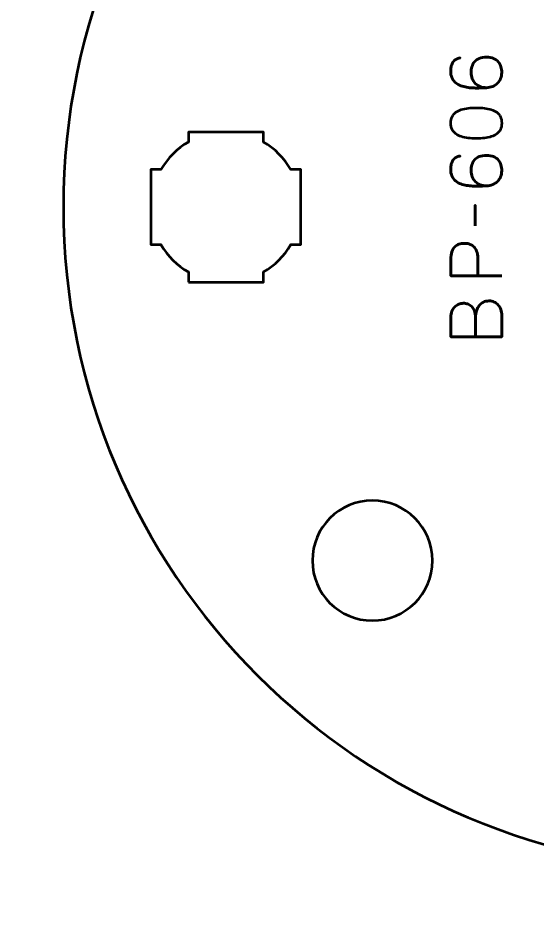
# Model space of a CAD drawing. Header units: centimetres. Extents: x -21 to 0, y -29.7 to 0.
# Drawn here: x -14.732 to -12.656, y -22.774 to -19.194 of the extents above; entities that cross this region are included whole.
import ezdxf

# ---------------------------------------------------------------- set-up
doc = ezdxf.new("R2010")
doc.units = ezdxf.units.CM
doc.header["$MEASUREMENT"] = 0
doc.layers.add('Layer 1', color=7, linetype='Continuous')

msp = doc.modelspace()

# ---------------------------------------------------------------- linework, layer by layer
at = {"layer": 'Layer 1', "color": 1, "lineweight": 53}
msp.add_open_spline([(-21.00003, -29.19995), (-21.00003, -29.19995), (-21.00003, -1.69992), (-21.00003, -1.69992), (-21.00003, -1.69992), (-21.00003, -1.61709), (-20.93286, -1.54992), (-20.85003, -1.54992), (-20.85003, -1.54992), (-20.7672, -1.54992), (-20.70003, -1.48275), (-20.70003, -1.39992), (-20.70003, -1.39992), (-20.70003, -1.31709), (-20.7672, -1.24992), (-20.85003, -1.24992), (-20.85003, -1.24992), (-20.93286, -1.24992), (-21.00003, -1.18275), (-21.00003, -1.09992), (-21.00003, -1.09992), (-21.00003, -1.09992), (-21.00003, -0.49992), (-21.00003, -0.49992), (-21.00003, -0.49992), (-21.00003, -0.22295), (-20.77694, 0.00004), (-20.49994, 0.00004), (-20.49994, 0.00004), (-20.49994, 0.00004), (-0.50008, 0.00004), (-0.50008, 0.00004), (-0.50008, 0.00004), (-0.22294, 0.00004), (0.00002, -0.22295), (0.00002, -0.49992), (0.00002, -0.49992), (0.00002, -0.49992), (0.00002, -29.19995), (0.00002, -29.19995), (0.00002, -29.19995), (0.00002, -29.47695), (-0.22294, -29.70004), (-0.50008, -29.70004), (-0.50008, -29.70004), (-0.50008, -29.70004), (-20.49994, -29.70004), (-20.49994, -29.70004), (-20.49994, -29.70004), (-20.77694, -29.70004), (-21.00003, -29.47695), (-21.00003, -29.19995)], degree=3, knots=[0, 0, 0, 0, 0.0769231, 0.0769231, 0.0769231, 0.0769231, 0.1538462, 0.1538462, 0.1538462, 0.1538462, 0.2307692, 0.2307692, 0.2307692, 0.2307692, 0.3076923, 0.3076923, 0.3076923, 0.3076923, 0.3846154, 0.3846154, 0.3846154, 0.3846154, 0.4615385, 0.4615385, 0.4615385, 0.4615385, 0.5384615, 0.5384615, 0.5384615, 0.5384615, 0.6153846, 0.6153846, 0.6153846, 0.6153846, 0.6923077, 0.6923077, 0.6923077, 0.6923077, 0.7692308, 0.7692308, 0.7692308, 0.7692308, 0.8461538, 0.8461538, 0.8461538, 0.8461538, 0.9230769, 0.9230769, 0.9230769, 0.9230769, 1, 1, 1, 1], dxfattribs=at)
at = {"layer": 'Layer 1', "color": 3, "lineweight": 53}
msp.add_open_spline([(-11.89998, -17.3), (-10.43665, -17.3), (-9.24998, -18.48667), (-9.24998, -19.95), (-9.24998, -19.95), (-9.24998, -21.41333), (-10.43665, -22.6), (-11.89998, -22.6), (-11.89998, -22.6), (-13.36331, -22.6), (-14.54998, -21.41333), (-14.54998, -19.95), (-14.54998, -19.95), (-14.54998, -18.48667), (-13.36331, -17.3), (-11.89998, -17.3)], degree=3, knots=[0, 0, 0, 0, 0.25, 0.25, 0.25, 0.25, 0.5, 0.5, 0.5, 0.5, 0.75, 0.75, 0.75, 0.75, 1, 1, 1, 1], dxfattribs=at)
at = {"layer": 'Layer 1', "color": 5, "lineweight": 53}
for points, knots in [([(-12.85823, -19.47269), (-12.86745, -19.47264), (-12.87578, -19.47113), (-12.88326, -19.46812), (-12.88326, -19.46812), (-12.89078, -19.46516), (-12.89723, -19.46097), (-12.90259, -19.45556), (-12.90259, -19.45556), (-12.908, -19.4502), (-12.91214, -19.44385), (-12.91505, -19.43661), (-12.91505, -19.43661), (-12.91797, -19.42937), (-12.91943, -19.42142), (-12.91947, -19.41286), (-12.91947, -19.41286), (-12.91952, -19.40425), (-12.91844, -19.3962), (-12.91627, -19.38873), (-12.91627, -19.38873), (-12.91416, -19.38125), (-12.91068, -19.37471), (-12.90588, -19.36902), (-12.90588, -19.36902), (-12.90113, -19.36333), (-12.89483, -19.35886), (-12.88697, -19.35566), (-12.88697, -19.35566), (-12.87912, -19.35246), (-12.86957, -19.35081), (-12.85823, -19.35077), (-12.85823, -19.35077), (-12.8469, -19.35081), (-12.83735, -19.35246), (-12.82949, -19.35566), (-12.82949, -19.35566), (-12.82164, -19.35886), (-12.81533, -19.36333), (-12.81058, -19.36902), (-12.81058, -19.36902), (-12.80579, -19.37471), (-12.80231, -19.38125), (-12.80019, -19.38873), (-12.80019, -19.38873), (-12.79802, -19.3962), (-12.79694, -19.40425), (-12.79699, -19.41286), (-12.79699, -19.41286), (-12.79704, -19.42142), (-12.7985, -19.42927), (-12.80141, -19.43647), (-12.80141, -19.43647), (-12.80433, -19.44362), (-12.80847, -19.44983), (-12.81383, -19.45514), (-12.81383, -19.45514), (-12.81924, -19.46046), (-12.82568, -19.46464), (-12.83316, -19.46765), (-12.83316, -19.46765), (-12.84069, -19.47071), (-12.84901, -19.47236), (-12.85823, -19.47269), (-12.85823, -19.47269), (-12.86289, -19.47287), (-12.86844, -19.47311), (-12.87488, -19.47344), (-12.87488, -19.47344), (-12.88137, -19.47377), (-12.88843, -19.47396), (-12.896, -19.474), (-12.896, -19.474), (-12.90362, -19.47405), (-12.91148, -19.47381), (-12.91952, -19.4732), (-12.91952, -19.4732), (-12.92761, -19.47264), (-12.93556, -19.47151), (-12.94337, -19.46986), (-12.94337, -19.46986), (-12.95122, -19.46822), (-12.95861, -19.46587), (-12.96552, -19.46276), (-12.96552, -19.46276), (-12.97244, -19.45966), (-12.97855, -19.45566), (-12.98387, -19.45072), (-12.98387, -19.45072), (-12.98918, -19.44573), (-12.99337, -19.43967), (-12.99643, -19.43247), (-12.99643, -19.43247), (-12.99944, -19.42527), (-13.00099, -19.41676), (-13.00104, -19.40693), (-13.00104, -19.40693), (-13.00099, -19.39837), (-13.00014, -19.39112), (-12.9985, -19.3851), (-12.9985, -19.3851), (-12.99685, -19.37908), (-12.99464, -19.37414), (-12.99191, -19.37019), (-12.99191, -19.37019), (-12.98913, -19.36629), (-12.98612, -19.36318), (-12.98278, -19.36093), (-12.98278, -19.36093), (-12.97949, -19.35867), (-12.97615, -19.35698), (-12.97281, -19.35594), (-12.97281, -19.35594), (-12.96947, -19.35486), (-12.96637, -19.35415), (-12.9635, -19.35387), (-12.9635, -19.35387), (-12.96637, -19.35415), (-12.96947, -19.35486), (-12.97281, -19.35594), (-12.97281, -19.35594), (-12.97615, -19.35698), (-12.97949, -19.35867), (-12.98278, -19.36093), (-12.98278, -19.36093), (-12.98612, -19.36318), (-12.98913, -19.36629), (-12.99191, -19.37019), (-12.99191, -19.37019), (-12.99464, -19.37414), (-12.99685, -19.37908), (-12.9985, -19.3851), (-12.9985, -19.3851), (-13.00014, -19.39112), (-13.00099, -19.39837), (-13.00104, -19.40693), (-13.00104, -19.40693), (-13.00099, -19.41676), (-12.99944, -19.42527), (-12.99643, -19.43247), (-12.99643, -19.43247), (-12.99337, -19.43967), (-12.98918, -19.44573), (-12.98387, -19.45072), (-12.98387, -19.45072), (-12.97855, -19.45566), (-12.97244, -19.45966), (-12.96552, -19.46276), (-12.96552, -19.46276), (-12.95861, -19.46587), (-12.95122, -19.46822), (-12.94337, -19.46986), (-12.94337, -19.46986), (-12.93556, -19.47151), (-12.92761, -19.47264), (-12.91952, -19.4732), (-12.91952, -19.4732), (-12.91148, -19.47381), (-12.90362, -19.47405), (-12.896, -19.474), (-12.896, -19.474), (-12.88843, -19.47396), (-12.88137, -19.47377), (-12.87488, -19.47344), (-12.87488, -19.47344), (-12.86844, -19.47311), (-12.86289, -19.47287), (-12.85823, -19.47269), (-12.85823, -19.47269), (-12.84901, -19.47236), (-12.84069, -19.47071), (-12.83316, -19.46765), (-12.83316, -19.46765), (-12.82568, -19.46464), (-12.81924, -19.46046), (-12.81383, -19.45514), (-12.81383, -19.45514), (-12.80847, -19.44983), (-12.80433, -19.44362), (-12.80141, -19.43647), (-12.80141, -19.43647), (-12.7985, -19.42927), (-12.79704, -19.42142), (-12.79699, -19.41286), (-12.79699, -19.41286), (-12.79694, -19.40425), (-12.79802, -19.3962), (-12.80019, -19.38873), (-12.80019, -19.38873), (-12.80231, -19.38125), (-12.80579, -19.37471), (-12.81058, -19.36902), (-12.81058, -19.36902), (-12.81533, -19.36333), (-12.82164, -19.35886), (-12.82949, -19.35566), (-12.82949, -19.35566), (-12.83735, -19.35246), (-12.8469, -19.35081), (-12.85823, -19.35077), (-12.85823, -19.35077), (-12.86957, -19.35081), (-12.87912, -19.35246), (-12.88697, -19.35566), (-12.88697, -19.35566), (-12.89483, -19.35886), (-12.90113, -19.36333), (-12.90588, -19.36902), (-12.90588, -19.36902), (-12.91068, -19.37471), (-12.91416, -19.38125), (-12.91627, -19.38873), (-12.91627, -19.38873), (-12.91844, -19.3962), (-12.91952, -19.40425), (-12.91947, -19.41286), (-12.91947, -19.41286), (-12.91943, -19.42142), (-12.91797, -19.42937), (-12.91505, -19.43661), (-12.91505, -19.43661), (-12.91214, -19.44385), (-12.908, -19.4502), (-12.90259, -19.45556), (-12.90259, -19.45556), (-12.89723, -19.46097), (-12.89078, -19.46516), (-12.88326, -19.46812), (-12.88326, -19.46812), (-12.87578, -19.47113), (-12.86745, -19.47264), (-12.85823, -19.47269)], [0, 0, 0, 0, 0.0172414, 0.0172414, 0.0172414, 0.0172414, 0.0344828, 0.0344828, 0.0344828, 0.0344828, 0.0517241, 0.0517241, 0.0517241, 0.0517241, 0.0689655, 0.0689655, 0.0689655, 0.0689655, 0.0862069, 0.0862069, 0.0862069, 0.0862069, 0.1034483, 0.1034483, 0.1034483, 0.1034483, 0.1206897, 0.1206897, 0.1206897, 0.1206897, 0.137931, 0.137931, 0.137931, 0.137931, 0.1551724, 0.1551724, 0.1551724, 0.1551724, 0.1724138, 0.1724138, 0.1724138, 0.1724138, 0.1896552, 0.1896552, 0.1896552, 0.1896552, 0.2068966, 0.2068966, 0.2068966, 0.2068966, 0.2241379, 0.2241379, 0.2241379, 0.2241379, 0.2413793, 0.2413793, 0.2413793, 0.2413793, 0.2586207, 0.2586207, 0.2586207, 0.2586207, 0.2758621, 0.2758621, 0.2758621, 0.2758621, 0.2931034, 0.2931034, 0.2931034, 0.2931034, 0.3103448, 0.3103448, 0.3103448, 0.3103448, 0.3275862, 0.3275862, 0.3275862, 0.3275862, 0.3448276, 0.3448276, 0.3448276, 0.3448276, 0.362069, 0.362069, 0.362069, 0.362069, 0.3793103, 0.3793103, 0.3793103, 0.3793103, 0.3965517, 0.3965517, 0.3965517, 0.3965517, 0.4137931, 0.4137931, 0.4137931, 0.4137931, 0.4310345, 0.4310345, 0.4310345, 0.4310345, 0.4482759, 0.4482759, 0.4482759, 0.4482759, 0.4655172, 0.4655172, 0.4655172, 0.4655172, 0.4827586, 0.4827586, 0.4827586, 0.4827586, 0.5, 0.5, 0.5, 0.5, 0.5172414, 0.5172414, 0.5172414, 0.5172414, 0.5344828, 0.5344828, 0.5344828, 0.5344828, 0.5517241, 0.5517241, 0.5517241, 0.5517241, 0.5689655, 0.5689655, 0.5689655, 0.5689655, 0.5862069, 0.5862069, 0.5862069, 0.5862069, 0.6034483, 0.6034483, 0.6034483, 0.6034483, 0.6206897, 0.6206897, 0.6206897, 0.6206897, 0.637931, 0.637931, 0.637931, 0.637931, 0.6551724, 0.6551724, 0.6551724, 0.6551724, 0.6724138, 0.6724138, 0.6724138, 0.6724138, 0.6896552, 0.6896552, 0.6896552, 0.6896552, 0.7068966, 0.7068966, 0.7068966, 0.7068966, 0.7241379, 0.7241379, 0.7241379, 0.7241379, 0.7413793, 0.7413793, 0.7413793, 0.7413793, 0.7586207, 0.7586207, 0.7586207, 0.7586207, 0.7758621, 0.7758621, 0.7758621, 0.7758621, 0.7931034, 0.7931034, 0.7931034, 0.7931034, 0.8103448, 0.8103448, 0.8103448, 0.8103448, 0.8275862, 0.8275862, 0.8275862, 0.8275862, 0.8448276, 0.8448276, 0.8448276, 0.8448276, 0.862069, 0.862069, 0.862069, 0.862069, 0.8793103, 0.8793103, 0.8793103, 0.8793103, 0.8965517, 0.8965517, 0.8965517, 0.8965517, 0.9137931, 0.9137931, 0.9137931, 0.9137931, 0.9310345, 0.9310345, 0.9310345, 0.9310345, 0.9482759, 0.9482759, 0.9482759, 0.9482759, 0.9655172, 0.9655172, 0.9655172, 0.9655172, 0.9827586, 0.9827586, 0.9827586, 0.9827586, 1, 1, 1, 1]), ([(-12.79699, -19.61436), (-12.79704, -19.60448), (-12.79878, -19.59596), (-12.80216, -19.58886), (-12.80216, -19.58886), (-12.80555, -19.58181), (-12.8104, -19.57593), (-12.81656, -19.57122), (-12.81656, -19.57122), (-12.82277, -19.56657), (-12.8301, -19.5629), (-12.83857, -19.56017), (-12.83857, -19.56017), (-12.84704, -19.55749), (-12.8563, -19.55556), (-12.86646, -19.55448), (-12.86646, -19.55448), (-12.87662, -19.55335), (-12.8873, -19.55279), (-12.89859, -19.55283), (-12.89859, -19.55283), (-12.90983, -19.55279), (-12.92051, -19.55335), (-12.93062, -19.55448), (-12.93062, -19.55448), (-12.94073, -19.55556), (-12.95005, -19.55749), (-12.95851, -19.56017), (-12.95851, -19.56017), (-12.96693, -19.5629), (-12.97427, -19.56657), (-12.98053, -19.57122), (-12.98053, -19.57122), (-12.98674, -19.57593), (-12.99158, -19.58181), (-12.99497, -19.58886), (-12.99497, -19.58886), (-12.9984, -19.59596), (-13.00014, -19.60448), (-13.00019, -19.61436), (-13.00019, -19.61436), (-13.00014, -19.62423), (-12.9984, -19.63275), (-12.99497, -19.63985), (-12.99497, -19.63985), (-12.99158, -19.64691), (-12.98674, -19.65279), (-12.98053, -19.65749), (-12.98053, -19.65749), (-12.97427, -19.66215), (-12.96693, -19.66581), (-12.95851, -19.66854), (-12.95851, -19.66854), (-12.95005, -19.67122), (-12.94073, -19.67315), (-12.93062, -19.67423), (-12.93062, -19.67423), (-12.92051, -19.67536), (-12.90983, -19.67593), (-12.89859, -19.67588), (-12.89859, -19.67588), (-12.8873, -19.67593), (-12.87662, -19.67536), (-12.86646, -19.67423), (-12.86646, -19.67423), (-12.8563, -19.67315), (-12.84704, -19.67122), (-12.83857, -19.66854), (-12.83857, -19.66854), (-12.8301, -19.66581), (-12.82277, -19.66215), (-12.81656, -19.65749), (-12.81656, -19.65749), (-12.8104, -19.65279), (-12.80555, -19.64691), (-12.80216, -19.63985), (-12.80216, -19.63985), (-12.79878, -19.63275), (-12.79704, -19.62423), (-12.79699, -19.61436)], [0, 0, 0, 0, 0.05, 0.05, 0.05, 0.05, 0.1, 0.1, 0.1, 0.1, 0.15, 0.15, 0.15, 0.15, 0.2, 0.2, 0.2, 0.2, 0.25, 0.25, 0.25, 0.25, 0.3, 0.3, 0.3, 0.3, 0.35, 0.35, 0.35, 0.35, 0.4, 0.4, 0.4, 0.4, 0.45, 0.45, 0.45, 0.45, 0.5, 0.5, 0.5, 0.5, 0.55, 0.55, 0.55, 0.55, 0.6, 0.6, 0.6, 0.6, 0.65, 0.65, 0.65, 0.65, 0.7, 0.7, 0.7, 0.7, 0.75, 0.75, 0.75, 0.75, 0.8, 0.8, 0.8, 0.8, 0.85, 0.85, 0.85, 0.85, 0.9, 0.9, 0.9, 0.9, 0.95, 0.95, 0.95, 0.95, 1, 1, 1, 1]), ([(-12.79699, -19.61436), (-12.79704, -19.60448), (-12.79878, -19.59596), (-12.80216, -19.58886), (-12.80216, -19.58886), (-12.80555, -19.58181), (-12.8104, -19.57593), (-12.81656, -19.57122), (-12.81656, -19.57122), (-12.82277, -19.56657), (-12.8301, -19.5629), (-12.83857, -19.56017), (-12.83857, -19.56017), (-12.84704, -19.55749), (-12.8563, -19.55556), (-12.86646, -19.55448), (-12.86646, -19.55448), (-12.87662, -19.55335), (-12.8873, -19.55279), (-12.89859, -19.55283), (-12.89859, -19.55283), (-12.90983, -19.55279), (-12.92051, -19.55335), (-12.93062, -19.55448), (-12.93062, -19.55448), (-12.94073, -19.55556), (-12.95005, -19.55749), (-12.95851, -19.56017), (-12.95851, -19.56017), (-12.96693, -19.5629), (-12.97427, -19.56657), (-12.98053, -19.57122), (-12.98053, -19.57122), (-12.98674, -19.57593), (-12.99158, -19.58181), (-12.99497, -19.58886), (-12.99497, -19.58886), (-12.9984, -19.59596), (-13.00014, -19.60448), (-13.00019, -19.61436), (-13.00019, -19.61436), (-13.00014, -19.62423), (-12.9984, -19.63275), (-12.99497, -19.63985), (-12.99497, -19.63985), (-12.99158, -19.64691), (-12.98674, -19.65279), (-12.98053, -19.65749), (-12.98053, -19.65749), (-12.97427, -19.66215), (-12.96693, -19.66581), (-12.95851, -19.66854), (-12.95851, -19.66854), (-12.95005, -19.67122), (-12.94073, -19.67315), (-12.93062, -19.67423), (-12.93062, -19.67423), (-12.92051, -19.67536), (-12.90983, -19.67593), (-12.89859, -19.67588), (-12.89859, -19.67588), (-12.8873, -19.67593), (-12.87662, -19.67536), (-12.86646, -19.67423), (-12.86646, -19.67423), (-12.8563, -19.67315), (-12.84704, -19.67122), (-12.83857, -19.66854), (-12.83857, -19.66854), (-12.8301, -19.66581), (-12.82277, -19.66215), (-12.81656, -19.65749), (-12.81656, -19.65749), (-12.8104, -19.65279), (-12.80555, -19.64691), (-12.80216, -19.63985), (-12.80216, -19.63985), (-12.79878, -19.63275), (-12.79704, -19.62423), (-12.79699, -19.61436)], [0, 0, 0, 0, 0.05, 0.05, 0.05, 0.05, 0.1, 0.1, 0.1, 0.1, 0.15, 0.15, 0.15, 0.15, 0.2, 0.2, 0.2, 0.2, 0.25, 0.25, 0.25, 0.25, 0.3, 0.3, 0.3, 0.3, 0.35, 0.35, 0.35, 0.35, 0.4, 0.4, 0.4, 0.4, 0.45, 0.45, 0.45, 0.45, 0.5, 0.5, 0.5, 0.5, 0.55, 0.55, 0.55, 0.55, 0.6, 0.6, 0.6, 0.6, 0.65, 0.65, 0.65, 0.65, 0.7, 0.7, 0.7, 0.7, 0.75, 0.75, 0.75, 0.75, 0.8, 0.8, 0.8, 0.8, 0.85, 0.85, 0.85, 0.85, 0.9, 0.9, 0.9, 0.9, 0.95, 0.95, 0.95, 0.95, 1, 1, 1, 1]), ([(-12.85823, -19.86525), (-12.86745, -19.8652), (-12.87578, -19.86369), (-12.88326, -19.86068), (-12.88326, -19.86068), (-12.89078, -19.85772), (-12.89723, -19.85353), (-12.90259, -19.84812), (-12.90259, -19.84812), (-12.908, -19.84276), (-12.91214, -19.83641), (-12.91505, -19.82917), (-12.91505, -19.82917), (-12.91797, -19.82193), (-12.91943, -19.81398), (-12.91947, -19.80542), (-12.91947, -19.80542), (-12.91952, -19.79681), (-12.91844, -19.78876), (-12.91627, -19.78129), (-12.91627, -19.78129), (-12.91416, -19.77381), (-12.91068, -19.76727), (-12.90588, -19.76158), (-12.90588, -19.76158), (-12.90113, -19.75589), (-12.89483, -19.75142), (-12.88697, -19.74822), (-12.88697, -19.74822), (-12.87912, -19.74502), (-12.86957, -19.74337), (-12.85823, -19.74333), (-12.85823, -19.74333), (-12.8469, -19.74337), (-12.83735, -19.74502), (-12.82949, -19.74822), (-12.82949, -19.74822), (-12.82164, -19.75142), (-12.81533, -19.75589), (-12.81058, -19.76158), (-12.81058, -19.76158), (-12.80579, -19.76727), (-12.80231, -19.77381), (-12.80019, -19.78129), (-12.80019, -19.78129), (-12.79802, -19.78876), (-12.79694, -19.79681), (-12.79699, -19.80542), (-12.79699, -19.80542), (-12.79704, -19.81398), (-12.7985, -19.82183), (-12.80141, -19.82903), (-12.80141, -19.82903), (-12.80433, -19.83618), (-12.80847, -19.84239), (-12.81383, -19.8477), (-12.81383, -19.8477), (-12.81924, -19.85302), (-12.82568, -19.8572), (-12.83316, -19.86021), (-12.83316, -19.86021), (-12.84069, -19.86327), (-12.84901, -19.86492), (-12.85823, -19.86525), (-12.85823, -19.86525), (-12.86289, -19.86543), (-12.86844, -19.86567), (-12.87488, -19.866), (-12.87488, -19.866), (-12.88137, -19.86633), (-12.88843, -19.86652), (-12.896, -19.86656), (-12.896, -19.86656), (-12.90362, -19.86661), (-12.91148, -19.86637), (-12.91952, -19.86576), (-12.91952, -19.86576), (-12.92761, -19.8652), (-12.93556, -19.86407), (-12.94337, -19.86242), (-12.94337, -19.86242), (-12.95122, -19.86078), (-12.95861, -19.85843), (-12.96552, -19.85532), (-12.96552, -19.85532), (-12.97244, -19.85222), (-12.97855, -19.84822), (-12.98387, -19.84328), (-12.98387, -19.84328), (-12.98918, -19.83829), (-12.99337, -19.83223), (-12.99643, -19.82503), (-12.99643, -19.82503), (-12.99944, -19.81783), (-13.00099, -19.80932), (-13.00104, -19.79949), (-13.00104, -19.79949), (-13.00099, -19.79093), (-13.00014, -19.78368), (-12.9985, -19.77766), (-12.9985, -19.77766), (-12.99685, -19.77164), (-12.99464, -19.7667), (-12.99191, -19.76275), (-12.99191, -19.76275), (-12.98913, -19.75885), (-12.98612, -19.75574), (-12.98278, -19.75349), (-12.98278, -19.75349), (-12.97949, -19.75123), (-12.97615, -19.74954), (-12.97281, -19.7485), (-12.97281, -19.7485), (-12.96947, -19.74742), (-12.96637, -19.74671), (-12.9635, -19.74643), (-12.9635, -19.74643), (-12.96637, -19.74671), (-12.96947, -19.74742), (-12.97281, -19.7485), (-12.97281, -19.7485), (-12.97615, -19.74954), (-12.97949, -19.75123), (-12.98278, -19.75349), (-12.98278, -19.75349), (-12.98612, -19.75574), (-12.98913, -19.75885), (-12.99191, -19.76275), (-12.99191, -19.76275), (-12.99464, -19.7667), (-12.99685, -19.77164), (-12.9985, -19.77766), (-12.9985, -19.77766), (-13.00014, -19.78368), (-13.00099, -19.79093), (-13.00104, -19.79949), (-13.00104, -19.79949), (-13.00099, -19.80932), (-12.99944, -19.81783), (-12.99643, -19.82503), (-12.99643, -19.82503), (-12.99337, -19.83223), (-12.98918, -19.83829), (-12.98387, -19.84328), (-12.98387, -19.84328), (-12.97855, -19.84822), (-12.97244, -19.85222), (-12.96552, -19.85532), (-12.96552, -19.85532), (-12.95861, -19.85843), (-12.95122, -19.86078), (-12.94337, -19.86242), (-12.94337, -19.86242), (-12.93556, -19.86407), (-12.92761, -19.8652), (-12.91952, -19.86576), (-12.91952, -19.86576), (-12.91148, -19.86637), (-12.90362, -19.86661), (-12.896, -19.86656), (-12.896, -19.86656), (-12.88843, -19.86652), (-12.88137, -19.86633), (-12.87488, -19.866), (-12.87488, -19.866), (-12.86844, -19.86567), (-12.86289, -19.86543), (-12.85823, -19.86525), (-12.85823, -19.86525), (-12.84901, -19.86492), (-12.84069, -19.86327), (-12.83316, -19.86021), (-12.83316, -19.86021), (-12.82568, -19.8572), (-12.81924, -19.85302), (-12.81383, -19.8477), (-12.81383, -19.8477), (-12.80847, -19.84239), (-12.80433, -19.83618), (-12.80141, -19.82903), (-12.80141, -19.82903), (-12.7985, -19.82183), (-12.79704, -19.81398), (-12.79699, -19.80542), (-12.79699, -19.80542), (-12.79694, -19.79681), (-12.79802, -19.78876), (-12.80019, -19.78129), (-12.80019, -19.78129), (-12.80231, -19.77381), (-12.80579, -19.76727), (-12.81058, -19.76158), (-12.81058, -19.76158), (-12.81533, -19.75589), (-12.82164, -19.75142), (-12.82949, -19.74822), (-12.82949, -19.74822), (-12.83735, -19.74502), (-12.8469, -19.74337), (-12.85823, -19.74333), (-12.85823, -19.74333), (-12.86957, -19.74337), (-12.87912, -19.74502), (-12.88697, -19.74822), (-12.88697, -19.74822), (-12.89483, -19.75142), (-12.90113, -19.75589), (-12.90588, -19.76158), (-12.90588, -19.76158), (-12.91068, -19.76727), (-12.91416, -19.77381), (-12.91627, -19.78129), (-12.91627, -19.78129), (-12.91844, -19.78876), (-12.91952, -19.79681), (-12.91947, -19.80542), (-12.91947, -19.80542), (-12.91943, -19.81398), (-12.91797, -19.82193), (-12.91505, -19.82917), (-12.91505, -19.82917), (-12.91214, -19.83641), (-12.908, -19.84276), (-12.90259, -19.84812), (-12.90259, -19.84812), (-12.89723, -19.85353), (-12.89078, -19.85772), (-12.88326, -19.86068), (-12.88326, -19.86068), (-12.87578, -19.86369), (-12.86745, -19.8652), (-12.85823, -19.86525)], [0, 0, 0, 0, 0.0172414, 0.0172414, 0.0172414, 0.0172414, 0.0344828, 0.0344828, 0.0344828, 0.0344828, 0.0517241, 0.0517241, 0.0517241, 0.0517241, 0.0689655, 0.0689655, 0.0689655, 0.0689655, 0.0862069, 0.0862069, 0.0862069, 0.0862069, 0.1034483, 0.1034483, 0.1034483, 0.1034483, 0.1206897, 0.1206897, 0.1206897, 0.1206897, 0.137931, 0.137931, 0.137931, 0.137931, 0.1551724, 0.1551724, 0.1551724, 0.1551724, 0.1724138, 0.1724138, 0.1724138, 0.1724138, 0.1896552, 0.1896552, 0.1896552, 0.1896552, 0.2068966, 0.2068966, 0.2068966, 0.2068966, 0.2241379, 0.2241379, 0.2241379, 0.2241379, 0.2413793, 0.2413793, 0.2413793, 0.2413793, 0.2586207, 0.2586207, 0.2586207, 0.2586207, 0.2758621, 0.2758621, 0.2758621, 0.2758621, 0.2931034, 0.2931034, 0.2931034, 0.2931034, 0.3103448, 0.3103448, 0.3103448, 0.3103448, 0.3275862, 0.3275862, 0.3275862, 0.3275862, 0.3448276, 0.3448276, 0.3448276, 0.3448276, 0.362069, 0.362069, 0.362069, 0.362069, 0.3793103, 0.3793103, 0.3793103, 0.3793103, 0.3965517, 0.3965517, 0.3965517, 0.3965517, 0.4137931, 0.4137931, 0.4137931, 0.4137931, 0.4310345, 0.4310345, 0.4310345, 0.4310345, 0.4482759, 0.4482759, 0.4482759, 0.4482759, 0.4655172, 0.4655172, 0.4655172, 0.4655172, 0.4827586, 0.4827586, 0.4827586, 0.4827586, 0.5, 0.5, 0.5, 0.5, 0.5172414, 0.5172414, 0.5172414, 0.5172414, 0.5344828, 0.5344828, 0.5344828, 0.5344828, 0.5517241, 0.5517241, 0.5517241, 0.5517241, 0.5689655, 0.5689655, 0.5689655, 0.5689655, 0.5862069, 0.5862069, 0.5862069, 0.5862069, 0.6034483, 0.6034483, 0.6034483, 0.6034483, 0.6206897, 0.6206897, 0.6206897, 0.6206897, 0.637931, 0.637931, 0.637931, 0.637931, 0.6551724, 0.6551724, 0.6551724, 0.6551724, 0.6724138, 0.6724138, 0.6724138, 0.6724138, 0.6896552, 0.6896552, 0.6896552, 0.6896552, 0.7068966, 0.7068966, 0.7068966, 0.7068966, 0.7241379, 0.7241379, 0.7241379, 0.7241379, 0.7413793, 0.7413793, 0.7413793, 0.7413793, 0.7586207, 0.7586207, 0.7586207, 0.7586207, 0.7758621, 0.7758621, 0.7758621, 0.7758621, 0.7931034, 0.7931034, 0.7931034, 0.7931034, 0.8103448, 0.8103448, 0.8103448, 0.8103448, 0.8275862, 0.8275862, 0.8275862, 0.8275862, 0.8448276, 0.8448276, 0.8448276, 0.8448276, 0.862069, 0.862069, 0.862069, 0.862069, 0.8793103, 0.8793103, 0.8793103, 0.8793103, 0.8965517, 0.8965517, 0.8965517, 0.8965517, 0.9137931, 0.9137931, 0.9137931, 0.9137931, 0.9310345, 0.9310345, 0.9310345, 0.9310345, 0.9482759, 0.9482759, 0.9482759, 0.9482759, 0.9655172, 0.9655172, 0.9655172, 0.9655172, 0.9827586, 0.9827586, 0.9827586, 0.9827586, 1, 1, 1, 1]), ([(-12.90339, -20.02526), (-12.90339, -20.02526), (-12.90339, -19.94313), (-12.90339, -19.94313), (-12.90339, -19.94313), (-12.90339, -19.94313), (-12.90339, -20.02526), (-12.90339, -20.02526)], [0, 0, 0, 0, 0.5, 0.5, 0.5, 0.5, 1, 1, 1, 1]), ([(-12.79699, -20.22564), (-12.79699, -20.22564), (-13.00047, -20.22564), (-13.00047, -20.22564), (-13.00047, -20.22564), (-13.00047, -20.22564), (-13.00047, -20.16073), (-13.00047, -20.16073), (-13.00047, -20.16073), (-13.00042, -20.14775), (-12.99897, -20.13707), (-12.99614, -20.12865), (-12.99614, -20.12865), (-12.99337, -20.12028), (-12.98951, -20.11369), (-12.98462, -20.10894), (-12.98462, -20.10894), (-12.97977, -20.10419), (-12.97422, -20.10081), (-12.96797, -20.09874), (-12.96797, -20.09874), (-12.96171, -20.09671), (-12.95517, -20.09554), (-12.94826, -20.09525), (-12.94826, -20.09525), (-12.94135, -20.09493), (-12.93457, -20.09573), (-12.92799, -20.09761), (-12.92799, -20.09761), (-12.9214, -20.09954), (-12.91543, -20.10278), (-12.91007, -20.10744), (-12.91007, -20.10744), (-12.9047, -20.11205), (-12.90042, -20.1183), (-12.89727, -20.12616), (-12.89727, -20.12616), (-12.89407, -20.13401), (-12.89247, -20.14375), (-12.89238, -20.15537), (-12.89238, -20.15537), (-12.89238, -20.15537), (-12.89238, -20.22564), (-12.89238, -20.22564), (-12.89238, -20.22564), (-12.89238, -20.22564), (-12.89238, -20.15537), (-12.89238, -20.15537), (-12.89238, -20.15537), (-12.89247, -20.14398), (-12.89407, -20.13434), (-12.89727, -20.12653), (-12.89727, -20.12653), (-12.90042, -20.11868), (-12.9047, -20.11242), (-12.91007, -20.10772), (-12.91007, -20.10772), (-12.91543, -20.10306), (-12.9214, -20.09972), (-12.92799, -20.09775), (-12.92799, -20.09775), (-12.93457, -20.09577), (-12.94135, -20.09493), (-12.94826, -20.09525), (-12.94826, -20.09525), (-12.95517, -20.09554), (-12.96171, -20.09671), (-12.96797, -20.09883), (-12.96797, -20.09883), (-12.97422, -20.1009), (-12.97977, -20.10438), (-12.98462, -20.10913), (-12.98462, -20.10913), (-12.98951, -20.11393), (-12.99337, -20.12051), (-12.99614, -20.12889), (-12.99614, -20.12889), (-12.99897, -20.13731), (-13.00042, -20.14789), (-13.00047, -20.16073), (-13.00047, -20.16073), (-13.00047, -20.16073), (-13.00047, -20.22564), (-13.00047, -20.22564), (-13.00047, -20.22564), (-13.00047, -20.22564), (-12.79699, -20.22564), (-12.79699, -20.22564)], [0, 0, 0, 0, 0.0454545, 0.0454545, 0.0454545, 0.0454545, 0.0909091, 0.0909091, 0.0909091, 0.0909091, 0.1363636, 0.1363636, 0.1363636, 0.1363636, 0.1818182, 0.1818182, 0.1818182, 0.1818182, 0.2272727, 0.2272727, 0.2272727, 0.2272727, 0.2727273, 0.2727273, 0.2727273, 0.2727273, 0.3181818, 0.3181818, 0.3181818, 0.3181818, 0.3636364, 0.3636364, 0.3636364, 0.3636364, 0.4090909, 0.4090909, 0.4090909, 0.4090909, 0.4545455, 0.4545455, 0.4545455, 0.4545455, 0.5, 0.5, 0.5, 0.5, 0.5454545, 0.5454545, 0.5454545, 0.5454545, 0.5909091, 0.5909091, 0.5909091, 0.5909091, 0.6363636, 0.6363636, 0.6363636, 0.6363636, 0.6818182, 0.6818182, 0.6818182, 0.6818182, 0.7272727, 0.7272727, 0.7272727, 0.7272727, 0.7727273, 0.7727273, 0.7727273, 0.7727273, 0.8181818, 0.8181818, 0.8181818, 0.8181818, 0.8636364, 0.8636364, 0.8636364, 0.8636364, 0.9090909, 0.9090909, 0.9090909, 0.9090909, 0.9545455, 0.9545455, 0.9545455, 0.9545455, 1, 1, 1, 1]), ([(-12.90169, -20.46976), (-12.90169, -20.46976), (-12.90169, -20.39159), (-12.90169, -20.39159), (-12.90169, -20.39159), (-12.90174, -20.38143), (-12.90315, -20.37277), (-12.90593, -20.36548), (-12.90593, -20.36548), (-12.90866, -20.35824), (-12.91237, -20.35236), (-12.91703, -20.34779), (-12.91703, -20.34779), (-12.92168, -20.34323), (-12.92695, -20.33994), (-12.93278, -20.33787), (-12.93278, -20.33787), (-12.93857, -20.33585), (-12.94459, -20.33491), (-12.9508, -20.33514), (-12.9508, -20.33514), (-12.95701, -20.33542), (-12.96303, -20.33674), (-12.96891, -20.33909), (-12.96891, -20.33909), (-12.97479, -20.3414), (-12.9801, -20.34488), (-12.98485, -20.34944), (-12.98485, -20.34944), (-12.98961, -20.354), (-12.99337, -20.35969), (-12.99614, -20.36661), (-12.99614, -20.36661), (-12.99897, -20.37352), (-13.00042, -20.38166), (-13.00047, -20.39102), (-13.00047, -20.39102), (-13.00047, -20.39102), (-13.00047, -20.46976), (-13.00047, -20.46976), (-13.00047, -20.46976), (-13.00047, -20.46976), (-12.79699, -20.46976), (-12.79699, -20.46976), (-12.79699, -20.46976), (-12.79699, -20.46976), (-12.79699, -20.38312), (-12.79699, -20.38312), (-12.79699, -20.38312), (-12.79699, -20.37503), (-12.79817, -20.3675), (-12.80047, -20.36054), (-12.80047, -20.36054), (-12.80282, -20.35358), (-12.80616, -20.34751), (-12.81058, -20.34224), (-12.81058, -20.34224), (-12.81505, -20.33702), (-12.82041, -20.33293), (-12.82676, -20.33001), (-12.82676, -20.33001), (-12.83311, -20.3271), (-12.84031, -20.32559), (-12.84835, -20.32555), (-12.84835, -20.32555), (-12.85644, -20.32573), (-12.86374, -20.32743), (-12.87027, -20.33067), (-12.87027, -20.33067), (-12.87681, -20.33392), (-12.88241, -20.33843), (-12.88707, -20.34427), (-12.88707, -20.34427), (-12.89177, -20.3501), (-12.89539, -20.35706), (-12.89788, -20.36506), (-12.89788, -20.36506), (-12.90038, -20.37305), (-12.90165, -20.3819), (-12.90169, -20.39159), (-12.90169, -20.39159), (-12.90165, -20.3819), (-12.90038, -20.37305), (-12.89788, -20.36506), (-12.89788, -20.36506), (-12.89539, -20.35706), (-12.89177, -20.3501), (-12.88707, -20.34427), (-12.88707, -20.34427), (-12.88241, -20.33843), (-12.87681, -20.33392), (-12.87027, -20.33067), (-12.87027, -20.33067), (-12.86374, -20.32743), (-12.85644, -20.32573), (-12.84835, -20.32555), (-12.84835, -20.32555), (-12.84031, -20.32559), (-12.83311, -20.3271), (-12.82676, -20.33001), (-12.82676, -20.33001), (-12.82041, -20.33293), (-12.81505, -20.33702), (-12.81058, -20.34224), (-12.81058, -20.34224), (-12.80616, -20.34751), (-12.80282, -20.35358), (-12.80047, -20.36054), (-12.80047, -20.36054), (-12.79817, -20.3675), (-12.79699, -20.37503), (-12.79699, -20.38312), (-12.79699, -20.38312), (-12.79699, -20.38312), (-12.79699, -20.46976), (-12.79699, -20.46976), (-12.79699, -20.46976), (-12.79699, -20.46976), (-13.00047, -20.46976), (-13.00047, -20.46976), (-13.00047, -20.46976), (-13.00047, -20.46976), (-13.00047, -20.39102), (-13.00047, -20.39102), (-13.00047, -20.39102), (-13.00042, -20.38166), (-12.99897, -20.37352), (-12.99614, -20.36661), (-12.99614, -20.36661), (-12.99337, -20.35969), (-12.98961, -20.354), (-12.98485, -20.34944), (-12.98485, -20.34944), (-12.9801, -20.34488), (-12.97479, -20.3414), (-12.96891, -20.33909), (-12.96891, -20.33909), (-12.96303, -20.33674), (-12.95701, -20.33542), (-12.9508, -20.33514), (-12.9508, -20.33514), (-12.94459, -20.33491), (-12.93857, -20.33585), (-12.93278, -20.33787), (-12.93278, -20.33787), (-12.92695, -20.33994), (-12.92168, -20.34323), (-12.91703, -20.34779), (-12.91703, -20.34779), (-12.91237, -20.35236), (-12.90866, -20.35824), (-12.90593, -20.36548), (-12.90593, -20.36548), (-12.90315, -20.37277), (-12.90174, -20.38143), (-12.90169, -20.39159), (-12.90169, -20.39159), (-12.90169, -20.39159), (-12.90169, -20.46976), (-12.90169, -20.46976)], [0, 0, 0, 0, 0.025, 0.025, 0.025, 0.025, 0.05, 0.05, 0.05, 0.05, 0.075, 0.075, 0.075, 0.075, 0.1, 0.1, 0.1, 0.1, 0.125, 0.125, 0.125, 0.125, 0.15, 0.15, 0.15, 0.15, 0.175, 0.175, 0.175, 0.175, 0.2, 0.2, 0.2, 0.2, 0.225, 0.225, 0.225, 0.225, 0.25, 0.25, 0.25, 0.25, 0.275, 0.275, 0.275, 0.275, 0.3, 0.3, 0.3, 0.3, 0.325, 0.325, 0.325, 0.325, 0.35, 0.35, 0.35, 0.35, 0.375, 0.375, 0.375, 0.375, 0.4, 0.4, 0.4, 0.4, 0.425, 0.425, 0.425, 0.425, 0.45, 0.45, 0.45, 0.45, 0.475, 0.475, 0.475, 0.475, 0.5, 0.5, 0.5, 0.5, 0.525, 0.525, 0.525, 0.525, 0.55, 0.55, 0.55, 0.55, 0.575, 0.575, 0.575, 0.575, 0.6, 0.6, 0.6, 0.6, 0.625, 0.625, 0.625, 0.625, 0.65, 0.65, 0.65, 0.65, 0.675, 0.675, 0.675, 0.675, 0.7, 0.7, 0.7, 0.7, 0.725, 0.725, 0.725, 0.725, 0.75, 0.75, 0.75, 0.75, 0.775, 0.775, 0.775, 0.775, 0.8, 0.8, 0.8, 0.8, 0.825, 0.825, 0.825, 0.825, 0.85, 0.85, 0.85, 0.85, 0.875, 0.875, 0.875, 0.875, 0.9, 0.9, 0.9, 0.9, 0.925, 0.925, 0.925, 0.925, 0.95, 0.95, 0.95, 0.95, 0.975, 0.975, 0.975, 0.975, 1, 1, 1, 1])]:
    msp.add_open_spline(points, degree=3, knots=knots, dxfattribs=at)
at = {"layer": 'Layer 1', "lineweight": 53}
for points, knots in [([(-14.04997, -20.25006), (-14.04997, -20.25006), (-14.04997, -20.20988), (-14.04997, -20.20988), (-14.04997, -20.20988), (-14.09551, -20.18355), (-14.13347, -20.1456), (-14.15982, -20.10007), (-14.15982, -20.10007), (-14.15982, -20.10007), (-14.19997, -20.10007), (-14.19997, -20.10007), (-14.19997, -20.10007), (-14.19997, -20.10007), (-14.19997, -19.95155), (-14.19997, -19.95155), (-14.19997, -19.95155), (-14.19997, -19.95155), (-14.19999, -19.95), (-14.19999, -19.95), (-14.19999, -19.95), (-14.19999, -19.95), (-14.19997, -19.94845), (-14.19997, -19.94845), (-14.19997, -19.94845), (-14.19997, -19.94845), (-14.19997, -19.80006), (-14.19997, -19.80006), (-14.19997, -19.80006), (-14.19997, -19.80006), (-14.15987, -19.80006), (-14.15987, -19.80006), (-14.15987, -19.80006), (-14.13352, -19.75449), (-14.09553, -19.71649), (-14.04997, -19.69013), (-14.04997, -19.69013), (-14.04997, -19.69013), (-14.04997, -19.65005), (-14.04997, -19.65005), (-14.04997, -19.65005), (-14.04997, -19.65005), (-13.90463, -19.65005), (-13.90463, -19.65005), (-13.90463, -19.65005), (-13.90463, -19.65005), (-13.89999, -19.64999), (-13.89999, -19.64999), (-13.89999, -19.64999), (-13.89999, -19.64999), (-13.89534, -19.65005), (-13.89534, -19.65005), (-13.89534, -19.65005), (-13.89534, -19.65005), (-13.74996, -19.65005), (-13.74996, -19.65005), (-13.74996, -19.65005), (-13.74996, -19.65005), (-13.74996, -19.69013), (-13.74996, -19.69013), (-13.74996, -19.69013), (-13.70439, -19.71649), (-13.66642, -19.75449), (-13.64008, -19.80006), (-13.64008, -19.80006), (-13.64008, -19.80006), (-13.59996, -19.80006), (-13.59996, -19.80006), (-13.59996, -19.80006), (-13.59996, -19.80006), (-13.59996, -20.10007), (-13.59996, -20.10007), (-13.59996, -20.10007), (-13.59996, -20.10007), (-13.64013, -20.10007), (-13.64013, -20.10007), (-13.64013, -20.10007), (-13.66647, -20.1456), (-13.70443, -20.18355), (-13.74996, -20.20988), (-13.74996, -20.20988), (-13.74996, -20.20988), (-13.74996, -20.25006), (-13.74996, -20.25006), (-13.74996, -20.25006), (-13.74996, -20.25006), (-14.04997, -20.25006), (-14.04997, -20.25006)], [0, 0, 0, 0, 0.0454545, 0.0454545, 0.0454545, 0.0454545, 0.0909091, 0.0909091, 0.0909091, 0.0909091, 0.1363636, 0.1363636, 0.1363636, 0.1363636, 0.1818182, 0.1818182, 0.1818182, 0.1818182, 0.2272727, 0.2272727, 0.2272727, 0.2272727, 0.2727273, 0.2727273, 0.2727273, 0.2727273, 0.3181818, 0.3181818, 0.3181818, 0.3181818, 0.3636364, 0.3636364, 0.3636364, 0.3636364, 0.4090909, 0.4090909, 0.4090909, 0.4090909, 0.4545455, 0.4545455, 0.4545455, 0.4545455, 0.5, 0.5, 0.5, 0.5, 0.5454545, 0.5454545, 0.5454545, 0.5454545, 0.5909091, 0.5909091, 0.5909091, 0.5909091, 0.6363636, 0.6363636, 0.6363636, 0.6363636, 0.6818182, 0.6818182, 0.6818182, 0.6818182, 0.7272727, 0.7272727, 0.7272727, 0.7272727, 0.7727273, 0.7727273, 0.7727273, 0.7727273, 0.8181818, 0.8181818, 0.8181818, 0.8181818, 0.8636364, 0.8636364, 0.8636364, 0.8636364, 0.9090909, 0.9090909, 0.9090909, 0.9090909, 0.9545455, 0.9545455, 0.9545455, 0.9545455, 1, 1, 1, 1]), ([(-13.31421, -21.1242), (-13.18169, -21.1242), (-13.07421, -21.23168), (-13.07421, -21.3642), (-13.07421, -21.3642), (-13.07421, -21.49673), (-13.18169, -21.6042), (-13.31421, -21.6042), (-13.31421, -21.6042), (-13.44674, -21.6042), (-13.55421, -21.49673), (-13.55421, -21.3642), (-13.55421, -21.3642), (-13.55421, -21.23168), (-13.44674, -21.1242), (-13.31421, -21.1242)], [0, 0, 0, 0, 0.25, 0.25, 0.25, 0.25, 0.5, 0.5, 0.5, 0.5, 0.75, 0.75, 0.75, 0.75, 1, 1, 1, 1])]:
    msp.add_open_spline(points, degree=3, knots=knots, dxfattribs=at)

doc.saveas('drawing.dxf')
